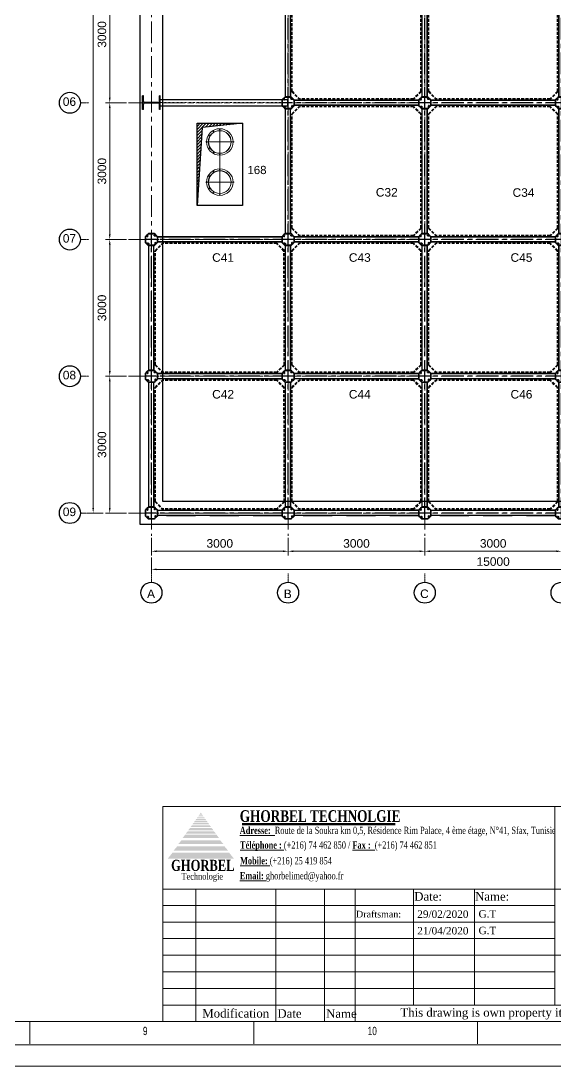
# Model space of a CAD drawing. Header units: millimetres. Extents: x 3220 to 226993, y 817 to 176024.
# Drawn here: x 41935 to 53659, y 94691 to 117622 of the extents above; entities that cross this region are included whole.
import ezdxf

# ---------------------------------------------------------------- set-up
doc = ezdxf.new("R2010")
doc.units = ezdxf.units.MM
for name, pattern in [('ACAD_ISO03W100', [30, 12, -18]), ('AXES', [50.8, 31.75, -6.35, 6.35, -6.35]), ('CENTER', [10.16, 6.35, -1.27, 1.27, -1.27]), ('CENTER2', [28.575, 19.05, -3.175, 3.175, -3.175]), ('CHAIN', [0.3543, 0.2362, -0.0295, 0.0591, -0.0295]), ('GEN3', [6.25, 4.75, -1.5]), ('HIDDEN', [9.525, 6.35, -3.175])]:
    doc.linetypes.add(name, pattern=pattern)
for name, color, linetype in [('3', 6, 'GEN3'), ('cellule', 7, 'Continuous'), ('Repère', 76, 'Continuous')]:
    doc.layers.add(name, color=color, linetype=linetype)
doc.layers.add('Axe', color=1, linetype='AXES', lineweight=9)
doc.layers.add('Cache', color=3, linetype='ACAD_ISO03W100', lineweight=13)
doc.layers.add('Mittelpunktmarkierung(DIN)', color=7, linetype='Continuous', lineweight=25, true_color=0x3f3f3f)
doc.layers.add('Sichtbare Kanten(DIN)', color=7, linetype='Continuous', lineweight=50, true_color=0x3f3f3f)
doc.styles.add('ARIAL_BOLD', font='arial.ttf')
doc.styles.add('SLDTEXTSTYLE0', font='TXT', dxfattribs={"width": 0.75})
doc.styles.get("Standard").update_dxf_attribs({"font": 'arial.ttf'})
doc.dimstyles.new('ECHE 75', dxfattribs={"dimscale": 75, "dimtxt": 2.5, "dimasz": 1.5, "dimexe": 1.25, "dimexo": 0.625, "dimgap": 1, "dimtad": 1, "dimdec": 0, "dimtxsty": 'ARIAL_BOLD', "dimcen": 2.5, "dimclrd": 4, "dimclre": 4, "dimclrt": 6, "dimadec": 0, "dimazin": 0, "dimtfac": 1, "dimtdec": 0, "dimtmove": 0, "dimatfit": 3, "dimfxl": 1, "dimlwd": 13, "dimlwe": 13, "dimarcsym": 0})

# ---------------------------------------------------------------- blocks, each defined once
blk = doc.blocks.new('*D467')
at = {"color": 4, "lineweight": 13, "transparency": 16777216}
for p, q in [((44800, 106279), (44800, 105893)), ((47800, 106279), (47800, 105893)), ((44913, 105987), (47688, 105987))]:
    blk.add_line(p, q, dxfattribs=at)
at = {"color": 4, "transparency": 16777216}
for points in [[(44913, 106005), (44913, 105968), (44800, 105987)], [(47688, 106005), (47688, 105968), (47800, 105987)]]:
    blk.add_solid(points, dxfattribs=at)
at = {"layer": 'Defpoints', "color": 0, "transparency": 16777216}
for p in [(44800, 106325), (47800, 106325), (47800, 105987)]:
    blk.add_point(p, dxfattribs=at)
at = {"color": 6, "transparency": 16777216, "insert": (46300, 106157), "char_height": 187.5, "attachment_point": 5, "style": 'ARIAL_BOLD'}
blk.add_mtext('3000', dxfattribs=at)
blk = doc.blocks.new('*D468')
at = {"color": 4, "lineweight": 13, "transparency": 16777216}
for p, q in [((47800, 106279), (47800, 105893)), ((50800, 106279), (50800, 105893)), ((47913, 105987), (50688, 105987))]:
    blk.add_line(p, q, dxfattribs=at)
at = {"color": 4, "transparency": 16777216}
for points in [[(47913, 106005), (47913, 105968), (47800, 105987)], [(50688, 106005), (50688, 105968), (50800, 105987)]]:
    blk.add_solid(points, dxfattribs=at)
at = {"layer": 'Defpoints', "color": 0, "transparency": 16777216}
for p in [(47800, 106325), (50800, 106325), (50800, 105987)]:
    blk.add_point(p, dxfattribs=at)
at = {"color": 6, "transparency": 16777216, "insert": (49300, 106157), "char_height": 187.5, "attachment_point": 5, "style": 'ARIAL_BOLD'}
blk.add_mtext('3000', dxfattribs=at)
blk = doc.blocks.new('*D469')
at = {"color": 4, "lineweight": 13, "transparency": 16777216}
for p, q in [((50800, 106279), (50800, 105893)), ((53800, 106279), (53800, 105893)), ((50913, 105987), (53688, 105987))]:
    blk.add_line(p, q, dxfattribs=at)
at = {"color": 4, "transparency": 16777216}
for points in [[(50913, 106005), (50913, 105968), (50800, 105987)], [(53688, 106005), (53688, 105968), (53800, 105987)]]:
    blk.add_solid(points, dxfattribs=at)
at = {"layer": 'Defpoints', "color": 0, "transparency": 16777216}
for p in [(50800, 106325), (53800, 106325), (53800, 105987)]:
    blk.add_point(p, dxfattribs=at)
at = {"color": 6, "transparency": 16777216, "insert": (52300, 106157), "char_height": 187.5, "attachment_point": 5, "style": 'ARIAL_BOLD'}
blk.add_mtext('3000', dxfattribs=at)
blk = doc.blocks.new('*D476')
at = {"color": 4, "lineweight": 13, "transparency": 16777216}
for p, q in [((44253, 118825), (43791, 118825)), ((43885, 118713), (43885, 115938)), ((44253, 115825), (43791, 115825))]:
    blk.add_line(p, q, dxfattribs=at)
at = {"color": 4, "transparency": 16777216}
for points in [[(43866, 118713), (43904, 118713), (43885, 118825)], [(43866, 115938), (43904, 115938), (43885, 115825)]]:
    blk.add_solid(points, dxfattribs=at)
at = {"layer": 'Defpoints', "color": 0, "transparency": 16777216}
for p in [(44300, 118825), (43885, 115825), (44300, 115825)]:
    blk.add_point(p, dxfattribs=at)
at = {"color": 6, "transparency": 16777216, "insert": (43714, 117325), "char_height": 187.5, "attachment_point": 5, "rotation": 90, "style": 'ARIAL_BOLD'}
blk.add_mtext('3000', dxfattribs=at)
blk = doc.blocks.new('*D477')
at = {"color": 4, "lineweight": 13, "transparency": 16777216}
for p, q in [((44253, 115825), (43791, 115825)), ((43885, 115713), (43885, 112938)), ((44253, 112825), (43791, 112825))]:
    blk.add_line(p, q, dxfattribs=at)
at = {"color": 4, "transparency": 16777216}
for points in [[(43866, 115713), (43904, 115713), (43885, 115825)], [(43866, 112938), (43904, 112938), (43885, 112825)]]:
    blk.add_solid(points, dxfattribs=at)
at = {"layer": 'Defpoints', "color": 0, "transparency": 16777216}
for p in [(44300, 115825), (43885, 112825), (44300, 112825)]:
    blk.add_point(p, dxfattribs=at)
at = {"color": 6, "transparency": 16777216, "insert": (43714, 114325), "char_height": 187.5, "attachment_point": 5, "rotation": 90, "style": 'ARIAL_BOLD'}
blk.add_mtext('3000', dxfattribs=at)
blk = doc.blocks.new('*D478')
at = {"color": 4, "lineweight": 13, "transparency": 16777216}
for p, q in [((44800, 105846), (44800, 105495)), ((59800, 105846), (59800, 105495)), ((44913, 105589), (59688, 105589))]:
    blk.add_line(p, q, dxfattribs=at)
at = {"color": 4, "transparency": 16777216}
for points in [[(44913, 105608), (44913, 105570), (44800, 105589)], [(59688, 105608), (59688, 105570), (59800, 105589)]]:
    blk.add_solid(points, dxfattribs=at)
at = {"layer": 'Defpoints', "color": 0, "transparency": 16777216}
for p in [(44800, 105893), (59800, 105893), (59800, 105589)]:
    blk.add_point(p, dxfattribs=at)
at = {"color": 6, "transparency": 16777216, "insert": (52300, 105759), "char_height": 187.5, "attachment_point": 5, "style": 'ARIAL_BOLD'}
blk.add_mtext('15000', dxfattribs=at)
blk = doc.blocks.new('*D479')
at = {"color": 4, "lineweight": 13, "transparency": 16777216}
for p, q in [((43557, 130825), (43427, 130825)), ((43521, 130713), (43521, 106938)), ((43744, 106825), (43427, 106825))]:
    blk.add_line(p, q, dxfattribs=at)
at = {"color": 4, "transparency": 16777216}
for points in [[(43502, 130713), (43540, 130713), (43521, 130825)], [(43502, 106938), (43540, 106938), (43521, 106825)]]:
    blk.add_solid(points, dxfattribs=at)
at = {"layer": 'Defpoints', "color": 0, "transparency": 16777216}
for p in [(43604, 130825), (43521, 106825), (43791, 106825)]:
    blk.add_point(p, dxfattribs=at)
at = {"color": 6, "transparency": 16777216, "insert": (43350, 118825), "char_height": 187.5, "attachment_point": 5, "rotation": 90, "style": 'ARIAL_BOLD'}
blk.add_mtext('24000', dxfattribs=at)
blk = doc.blocks.new('*D480')
at = {"color": 4, "lineweight": 13, "transparency": 16777216}
for p, q in [((44253, 112825), (43791, 112825)), ((43885, 112713), (43885, 109938)), ((44253, 109825), (43791, 109825))]:
    blk.add_line(p, q, dxfattribs=at)
at = {"color": 4, "transparency": 16777216}
for points in [[(43866, 112713), (43904, 112713), (43885, 112825)], [(43866, 109938), (43904, 109938), (43885, 109825)]]:
    blk.add_solid(points, dxfattribs=at)
at = {"layer": 'Defpoints', "color": 0, "transparency": 16777216}
for p in [(44300, 112825), (43885, 109825), (44300, 109825)]:
    blk.add_point(p, dxfattribs=at)
at = {"color": 6, "transparency": 16777216, "insert": (43714, 111325), "char_height": 187.5, "attachment_point": 5, "rotation": 90, "style": 'ARIAL_BOLD'}
blk.add_mtext('3000', dxfattribs=at)
blk = doc.blocks.new('*D481')
at = {"color": 4, "lineweight": 13, "transparency": 16777216}
for p, q in [((44253, 109825), (43791, 109825)), ((43885, 109713), (43885, 106938)), ((44253, 106825), (43791, 106825))]:
    blk.add_line(p, q, dxfattribs=at)
at = {"color": 4, "transparency": 16777216}
for points in [[(43866, 109713), (43904, 109713), (43885, 109825)], [(43866, 106938), (43904, 106938), (43885, 106825)]]:
    blk.add_solid(points, dxfattribs=at)
at = {"layer": 'Defpoints', "color": 0, "transparency": 16777216}
for p in [(44300, 109825), (43885, 106825), (44300, 106825)]:
    blk.add_point(p, dxfattribs=at)
at = {"color": 6, "transparency": 16777216, "insert": (43714, 108325), "char_height": 187.5, "attachment_point": 5, "rotation": 90, "style": 'ARIAL_BOLD'}
blk.add_mtext('3000', dxfattribs=at)
blk = doc.blocks.new("SYST7ME D'AXE")
at = {"layer": 'Axe', "ltscale": 15}
for p, q in [((0, 18500), (0, -6500)), ((3000, 18500), (3000, -6500)), ((6000, 18500), (6000, -6500)), ((-500, 3000), (15500, 3000)), ((-500, 0), (15500, 0)), ((-500, -3000), (15500, -3000)), ((-500, -6000), (15500, -6000))]:
    blk.add_line(p, q, dxfattribs=at)
blk = doc.blocks.new('palplanche')
at = {"color": 0, "linetype": 'HIDDEN', "ltscale": 100}
for p, q in [((-2581, 2594), (-2581, 2599)), ((-2568, 2588), (-2568, 2593)), ((-2412, 2569), (-2407, 2569)), ((-2406, 2582), (-2401, 2582)), ((369, 2560), (-2367, 2560)), ((419, 2594), (419, 2599)), ((432, 2588), (432, 2593)), ((588, 2569), (593, 2569)), ((594, 2582), (599, 2582)), ((-2593, 2419), (-2598, 2419)), ((-2587, 2432), (-2592, 2432)), ((-2559, 2369), (-2559, -367)), ((-2439, 2369), (-2439, -367)), ((-2431, 2413), (-2431, 2408)), ((-2418, 2407), (-2418, 2402)), ((369, 2440), (-2367, 2440)), ((407, 2419), (402, 2419)), ((413, 2432), (408, 2432)), ((441, 2369), (439, -367)), ((561, 2369), (559, -367)), ((569, 2413), (569, 2408)), ((582, 2407), (582, 2402)), ((-2581, -406), (-2581, -401)), ((-2568, -412), (-2568, -407)), ((-2412, -431), (-2407, -431)), ((-2406, -418), (-2401, -418)), ((367, -440), (-2367, -440)), ((418, -406), (418, -401)), ((431, -412), (431, -407)), ((587, -431), (592, -431)), ((593, -418), (598, -418)), ((-2593, -581), (-2598, -581)), ((-2587, -568), (-2592, -568)), ((-2431, -587), (-2431, -592)), ((-2418, -593), (-2418, -598)), ((367, -560), (-2367, -560)), ((405, -581), (401, -581)), ((411, -568), (407, -568)), ((567, -587), (567, -592)), ((581, -593), (581, -598))]:
    blk.add_line(p, q, dxfattribs=at)
at = {"color": 1, "linetype": 'CENTER', "ltscale": 75}
for p, q in [((-2500, 2633), (-2500, -632)), ((500, 2633), (500, -632)), ((642, 2500), (-2632, 2500)), ((641, -500), (-2632, -500))]:
    blk.add_line(p, q, dxfattribs=at)
at = {"color": 4, "linetype": 'ByBlock'}
for p, q in [((-2565, 2367), (-2502, 2367)), ((362, 2439), (435, 2367)), ((435, 2367), (498, 2367))]:
    blk.add_line(p, q, dxfattribs=at)
at = {"color": 0, "linetype": 'HIDDEN', "ltscale": 100}
for points in [[(-2581, 2594), (-2569, 2594, -1), (-2569, 2587), (-2584, 2587, -0.198912), (-2587, 2589), (-2591, 2592, 0.414214), (-2605, 2592), (-2629, 2569, 0.198912), (-2631, 2562), (-2631, 2441, 0.198912), (-2629, 2434), (-2606, 2411, 0.414214), (-2592, 2411), (-2590, 2413, 0.198912), (-2587, 2420), (-2587, 2432)], [(-2581, 2599), (-2569, 2599, -1), (-2569, 2582), (-2584, 2582, -0.198912), (-2591, 2585), (-2595, 2589, 0.414214), (-2601, 2589), (-2625, 2565, 0.198912), (-2627, 2562), (-2627, 2441, 0.198912), (-2625, 2437), (-2602, 2414, 0.414214), (-2595, 2414), (-2593, 2416, 0.198912), (-2592, 2420), (-2592, 2432)], [(-2406, 2582), (-2406, 2570, -1), (-2413, 2570), (-2413, 2585, -0.198912), (-2411, 2589), (-2408, 2592, 0.414214), (-2408, 2606), (-2431, 2630, 0.198912), (-2438, 2633), (-2559, 2633, 0.198912), (-2566, 2630), (-2589, 2607, 0.414214), (-2589, 2593), (-2587, 2591, 0.198912), (-2580, 2588), (-2568, 2588)], [(-2401, 2582), (-2401, 2570, -1), (-2418, 2570), (-2418, 2585, -0.198912), (-2415, 2592), (-2411, 2596, 0.414214), (-2411, 2603), (-2435, 2626, 0.198912), (-2438, 2628), (-2559, 2628, 0.198912), (-2563, 2626), (-2586, 2603, 0.414214), (-2586, 2597), (-2584, 2595, 0.198912), (-2580, 2593), (-2568, 2593)], [(-2418, 2402), (-2430, 2402, -1), (-2430, 2419), (-2415, 2419, -0.198912), (-2408, 2416), (-2404, 2412, 0.414214), (-2397, 2412), (-2374, 2436, 0.198912), (-2372, 2439), (-2372, 2561, 0.198912), (-2374, 2564), (-2397, 2587, 0.414214), (-2403, 2587), (-2405, 2585, 0.198912), (-2407, 2581), (-2407, 2569)], [(-2418, 2407), (-2430, 2407, -1), (-2430, 2414), (-2415, 2414, -0.198912), (-2411, 2413), (-2408, 2409, 0.414214), (-2394, 2409), (-2370, 2433, 0.198912), (-2367, 2439), (-2367, 2561, 0.198912), (-2370, 2567), (-2393, 2590, 0.414214), (-2407, 2590), (-2409, 2588, 0.198912), (-2412, 2581), (-2412, 2569)], [(419, 2594), (431, 2594, -1), (431, 2587), (416, 2587, -0.198912), (413, 2589), (409, 2592, 0.414214), (395, 2592), (371, 2569, 0.198912), (369, 2562), (369, 2441, 0.198912), (371, 2434), (394, 2411, 0.414214), (408, 2411), (410, 2413, 0.198912), (413, 2420), (413, 2432)], [(419, 2599), (431, 2599, -1), (431, 2582), (416, 2582, -0.198912), (409, 2585), (405, 2589, 0.414214), (399, 2589), (375, 2565, 0.198912), (373, 2562), (373, 2441, 0.198912), (375, 2437), (398, 2414, 0.414214), (404, 2414), (407, 2416, 0.198912), (408, 2420), (408, 2432)], [(594, 2582), (594, 2570, -1), (587, 2570), (587, 2585, -0.198912), (588, 2589), (592, 2592, 0.414214), (592, 2606), (569, 2630, 0.198912), (562, 2633), (441, 2633, 0.198912), (434, 2630), (411, 2607, 0.414214), (411, 2593), (413, 2591, 0.198912), (420, 2588), (432, 2588)], [(599, 2582), (599, 2570, -1), (582, 2570), (582, 2585, -0.198912), (585, 2592), (589, 2596, 0.414214), (589, 2603), (565, 2626, 0.198912), (562, 2628), (441, 2628, 0.198912), (437, 2626), (414, 2603, 0.414214), (414, 2597), (416, 2595, 0.198912), (420, 2593), (432, 2593)], [(582, 2402), (570, 2402, -1), (570, 2419), (585, 2419, -0.198912), (592, 2416), (596, 2412, 0.414214), (603, 2412), (626, 2436, 0.198912), (628, 2439), (628, 2561, 0.198912), (626, 2564), (603, 2587, 0.414214), (597, 2587), (594, 2585, 0.198912), (593, 2581), (593, 2569)], [(582, 2407), (570, 2407, -1), (570, 2414), (585, 2414, -0.198912), (589, 2413), (592, 2409, 0.414214), (606, 2409), (630, 2433, 0.198912), (633, 2439), (633, 2561, 0.198912), (630, 2567), (607, 2590, 0.414214), (593, 2590), (591, 2588, 0.198912), (588, 2581), (588, 2569)], [(-2598, 2419), (-2598, 2431, -1), (-2581, 2431), (-2581, 2416, -0.198912), (-2584, 2409), (-2588, 2405, 0.414214), (-2588, 2399), (-2564, 2375, 0.198912), (-2561, 2373), (-2439, 2373, 0.198912), (-2436, 2375), (-2413, 2398, 0.414214), (-2413, 2405), (-2415, 2407, 0.198912), (-2419, 2408), (-2431, 2408)], [(-2593, 2419), (-2593, 2431, -1), (-2586, 2431), (-2586, 2416, -0.198912), (-2587, 2413), (-2591, 2409, 0.414214), (-2591, 2395), (-2567, 2371, 0.198912), (-2561, 2369), (-2439, 2369, 0.198912), (-2433, 2371), (-2410, 2394, 0.414214), (-2410, 2408), (-2412, 2410, 0.198912), (-2419, 2413), (-2431, 2413)], [(402, 2419), (402, 2431, -1), (419, 2431), (419, 2416, -0.198912), (416, 2409), (412, 2405, 0.414214), (412, 2399), (436, 2375, 0.198912), (439, 2373), (561, 2373, 0.198912), (564, 2375), (587, 2398, 0.414214), (587, 2405), (585, 2407, 0.198912), (581, 2408), (569, 2408)], [(407, 2419), (407, 2431, -1), (414, 2431), (414, 2416, -0.198912), (413, 2413), (409, 2409, 0.414214), (409, 2395), (433, 2371, 0.198912), (439, 2369), (561, 2369, 0.198912), (567, 2371), (590, 2394, 0.414214), (590, 2408), (588, 2410, 0.198912), (581, 2413), (569, 2413)], [(-2581, -406), (-2569, -406, -1), (-2569, -413), (-2584, -413, -0.198912), (-2587, -411), (-2591, -408, 0.414214), (-2605, -408), (-2629, -431, 0.198912), (-2631, -438), (-2631, -559, 0.198912), (-2629, -566), (-2606, -589, 0.414214), (-2592, -589), (-2590, -587, 0.198912), (-2587, -580), (-2587, -568)], [(-2581, -401), (-2569, -401, -1), (-2569, -418), (-2584, -418, -0.198912), (-2591, -415), (-2595, -411, 0.414214), (-2601, -411), (-2625, -435, 0.198912), (-2627, -438), (-2627, -559, 0.198912), (-2625, -563), (-2602, -586, 0.414214), (-2595, -586), (-2593, -584, 0.198912), (-2592, -580), (-2592, -568)], [(-2406, -418), (-2406, -430, -1), (-2413, -430), (-2413, -415, -0.198912), (-2411, -411), (-2408, -408, 0.414214), (-2408, -394), (-2431, -370, 0.198912), (-2438, -367), (-2559, -367, 0.198912), (-2566, -370), (-2589, -393, 0.414214), (-2589, -407), (-2587, -409, 0.198912), (-2580, -412), (-2568, -412)], [(-2401, -418), (-2401, -430, -1), (-2418, -430), (-2418, -415, -0.198912), (-2415, -408), (-2411, -404, 0.414214), (-2411, -397), (-2435, -374, 0.198912), (-2438, -372), (-2559, -372, 0.198912), (-2563, -374), (-2586, -397, 0.414214), (-2586, -403), (-2584, -405, 0.198912), (-2580, -407), (-2568, -407)], [(-2418, -598), (-2430, -598, -1), (-2430, -581), (-2415, -581, -0.198912), (-2408, -584), (-2404, -588, 0.414214), (-2397, -588), (-2374, -564, 0.198912), (-2372, -561), (-2372, -439, 0.198912), (-2374, -436), (-2397, -413, 0.414214), (-2403, -413), (-2405, -415, 0.198912), (-2407, -419), (-2407, -431)], [(-2418, -593), (-2430, -593, -1), (-2430, -586), (-2415, -586, -0.198912), (-2411, -587), (-2408, -591, 0.414214), (-2394, -591), (-2370, -567, 0.198912), (-2367, -561), (-2367, -439, 0.198912), (-2370, -433), (-2393, -410, 0.414214), (-2407, -410), (-2409, -412, 0.198912), (-2412, -419), (-2412, -431)], [(418, -406), (430, -406, -1), (430, -413), (414, -413, -0.198912), (411, -411), (407, -408, 0.414214), (394, -408), (370, -431, 0.198912), (367, -438), (367, -559, 0.198912), (370, -566), (393, -589, 0.414214), (406, -589), (409, -587, 0.198912), (411, -580), (411, -568)], [(418, -401), (430, -401, -1), (430, -418), (414, -418, -0.198912), (408, -415), (404, -411, 0.414214), (397, -411), (373, -435, 0.198912), (372, -438), (372, -559, 0.198912), (373, -563), (396, -586, 0.414214), (403, -586), (405, -584, 0.198912), (407, -580), (407, -568)], [(593, -418), (593, -430, -1), (586, -430), (586, -415, -0.198912), (587, -411), (591, -408, 0.414214), (591, -394), (567, -370, 0.198912), (560, -367), (439, -367, 0.198912), (432, -370), (409, -393, 0.414214), (409, -407), (412, -409, 0.198912), (418, -412), (431, -412)], [(598, -418), (598, -430, -1), (581, -430), (581, -415, -0.198912), (584, -408), (588, -404, 0.414214), (588, -397), (564, -374, 0.198912), (560, -372), (439, -372, 0.198912), (436, -374), (413, -397, 0.414214), (413, -403), (415, -405, 0.198912), (418, -407), (431, -407)], [(581, -598), (569, -598, -1), (569, -581), (584, -581, -0.198912), (591, -584), (594, -588, 0.414214), (601, -588), (625, -564, 0.198912), (626, -561), (626, -439, 0.198912), (625, -436), (602, -413, 0.414214), (595, -413), (593, -415, 0.198912), (592, -419), (592, -431)], [(581, -593), (569, -593, -1), (569, -586), (584, -586, -0.198912), (587, -587), (591, -591, 0.414214), (605, -591), (628, -567, 0.198912), (631, -561), (631, -439, 0.198912), (628, -433), (605, -410, 0.414214), (592, -410), (590, -412, 0.198912), (587, -419), (587, -431)], [(-2598, -581), (-2598, -569, -1), (-2581, -569), (-2581, -584, -0.198912), (-2584, -591), (-2588, -595, 0.414214), (-2588, -601), (-2564, -625, 0.198912), (-2561, -627), (-2439, -627, 0.198912), (-2436, -625), (-2413, -602, 0.414214), (-2413, -595), (-2415, -593, 0.198912), (-2419, -592), (-2431, -592)], [(-2593, -581), (-2593, -569, -1), (-2586, -569), (-2586, -584, -0.198912), (-2587, -587), (-2591, -591, 0.414214), (-2591, -605), (-2567, -629, 0.198912), (-2561, -631), (-2439, -631, 0.198912), (-2433, -629), (-2410, -606, 0.414214), (-2410, -592), (-2412, -590, 0.198912), (-2419, -587), (-2431, -587)], [(401, -581), (401, -569, -1), (417, -569), (417, -584, -0.198912), (415, -591), (411, -595, 0.414214), (411, -601), (434, -625, 0.198912), (438, -627), (559, -627, 0.198912), (563, -625), (585, -602, 0.414214), (585, -595), (583, -593, 0.198912), (580, -592), (567, -592)], [(405, -581), (405, -569, -1), (413, -569), (413, -584, -0.198912), (411, -587), (407, -591, 0.414214), (407, -605), (431, -629, 0.198912), (438, -631), (559, -631, 0.198912), (566, -629), (589, -606, 0.414214), (589, -592), (587, -590, 0.198912), (580, -587), (567, -587)]]:
    blk.add_lwpolyline(points, format="xyb", dxfattribs=at)
at = {"layer": '3', "linetype": 'HIDDEN', "ltscale": 10}
for p, q in [((-2418, 2256), (-2259, 2418)), ((-2410, 2247), (-2251, 2410)), ((-2259, 2418), (-2251, 2410)), ((249, 2422), (-2251, 2422)), ((-2251, 2410), (-2251, 2422)), ((249, 2410), (-2251, 2410)), ((249, 2410), (249, 2422)), ((259, 2418), (249, 2410)), ((410, 2247), (249, 2410)), ((418, 2256), (259, 2418)), ((-2422, 2247), (-2422, -247)), ((-2410, 2247), (-2422, 2247)), ((-2418, 2256), (-2410, 2247)), ((-2410, 2247), (-2410, -247)), ((410, 2247), (409, -247)), ((418, 2256), (410, 2247)), ((410, 2247), (422, 2247)), ((422, 2247), (421, -247)), ((-2410, -247), (-2422, -247)), ((-2418, -256), (-2410, -247)), ((-2418, -256), (-2259, -418)), ((-2410, -247), (-2251, -410)), ((-2259, -418), (-2251, -410)), ((249, -410), (-2251, -410)), ((-2251, -410), (-2251, -422)), ((249, -422), (-2251, -422)), ((409, -247), (249, -410)), ((258, -418), (249, -410)), ((249, -410), (249, -422)), ((417, -256), (258, -418)), ((417, -256), (409, -247)), ((409, -247), (421, -247))]:
    blk.add_line(p, q, dxfattribs=at)
at = {"layer": 'cellule', "color": 3}
for p, q in [((367, 2556), (-2370, 2556)), ((367, 2553), (-2370, 2553)), ((-2559, 2367), (-2559, -368)), ((-2556, 2367), (-2556, -368)), ((-2448, 2367), (-2448, -368)), ((-2445, 2367), (-2445, -368)), ((367, 2445), (-2370, 2445)), ((367, 2442), (-2370, 2442)), ((442, 2367), (442, -368)), ((445, 2367), (445, -368)), ((553, 2367), (553, -368)), ((556, 2367), (556, -368)), ((367, -443), (-2370, -443)), ((367, -446), (-2370, -446)), ((367, -554), (-2370, -554)), ((367, -557), (-2370, -557))]:
    blk.add_line(p, q, dxfattribs=at)
for points in [[(-2605, 2592, -0.414214), (-2593, 2592), (-2587, 2585, 0.198912), (-2584, 2584), (-2570, 2584, 1), (-2570, 2590), (-2580, 2590), (-2580, 2595), (-2570, 2595, -1), (-2570, 2579), (-2584, 2579, -0.198912), (-2590, 2582), (-2597, 2588, 0.414214), (-2602, 2588), (-2628, 2563, 0.198912), (-2629, 2560), (-2629, 2498), (-2629, 2436, 0.198912), (-2628, 2433), (-2604, 2410, 0.414214), (-2599, 2410), (-2593, 2416, 0.198912), (-2592, 2419), (-2592, 2430), (-2587, 2430), (-2587, 2419, -0.198912), (-2589, 2413), (-2596, 2406, -0.414214), (-2608, 2406), (-2631, 2430, -0.198912), (-2634, 2436), (-2634, 2498), (-2634, 2560, -0.198912), (-2631, 2566)], [(-2409, 2603, -0.414214), (-2409, 2591), (-2416, 2585, 0.198912), (-2417, 2582), (-2417, 2568, 1), (-2411, 2568), (-2411, 2578), (-2406, 2578), (-2406, 2568, -1), (-2422, 2568), (-2422, 2582, -0.198912), (-2419, 2588), (-2413, 2595, 0.414214), (-2413, 2600), (-2438, 2626, 0.198912), (-2441, 2627), (-2503, 2627), (-2565, 2627, 0.198912), (-2568, 2626), (-2591, 2602, 0.414214), (-2591, 2597), (-2584, 2591, 0.198912), (-2582, 2589), (-2571, 2589), (-2571, 2585), (-2582, 2585, -0.198912), (-2588, 2587), (-2594, 2594, -0.414214), (-2594, 2606), (-2571, 2629, -0.198912), (-2565, 2631), (-2503, 2631), (-2441, 2631, -0.198912), (-2435, 2629)], [(-2398, 2407, -0.414214), (-2410, 2407), (-2416, 2414, 0.198912), (-2419, 2415), (-2433, 2415, 1), (-2433, 2409), (-2423, 2409), (-2423, 2404), (-2433, 2404, -1), (-2433, 2420), (-2419, 2420, -0.198912), (-2413, 2417), (-2406, 2411, 0.414214), (-2401, 2411), (-2375, 2436, 0.198912), (-2374, 2439), (-2374, 2501), (-2374, 2563, 0.198912), (-2375, 2566), (-2399, 2589, 0.414214), (-2404, 2589), (-2410, 2582, 0.198912), (-2411, 2580), (-2411, 2569), (-2416, 2569), (-2416, 2580, -0.198912), (-2414, 2586), (-2407, 2592, -0.414214), (-2395, 2592), (-2372, 2569, -0.198912), (-2370, 2563), (-2370, 2501), (-2370, 2439, -0.198912), (-2372, 2433)], [(395, 2592, -0.414214), (407, 2592), (413, 2585, 0.198912), (416, 2584), (430, 2584, 1), (430, 2590), (420, 2590), (420, 2595), (430, 2595, -1), (430, 2579), (416, 2579, -0.198912), (410, 2582), (403, 2588, 0.414214), (398, 2588), (372, 2563, 0.198912), (371, 2560), (371, 2498), (371, 2436, 0.198912), (372, 2433), (396, 2410, 0.414214), (401, 2410), (407, 2416, 0.198912), (408, 2419), (408, 2430), (413, 2430), (413, 2419, -0.198912), (411, 2413), (404, 2406, -0.414214), (392, 2406), (369, 2430, -0.198912), (367, 2436), (367, 2498), (367, 2560, -0.198912), (369, 2566)], [(591, 2603, -0.414214), (591, 2591), (584, 2585, 0.198912), (583, 2582), (583, 2568, 1), (589, 2568), (589, 2578), (594, 2578), (594, 2568, -1), (578, 2568), (578, 2582, -0.198912), (581, 2588), (587, 2595, 0.414214), (587, 2600), (562, 2626, 0.198912), (559, 2627), (497, 2627), (435, 2627, 0.198912), (432, 2626), (409, 2602, 0.414214), (409, 2597), (416, 2591, 0.198912), (418, 2589), (429, 2589), (429, 2585), (418, 2585, -0.198912), (412, 2587), (406, 2594, -0.414214), (406, 2606), (429, 2629, -0.198912), (435, 2631), (497, 2631), (559, 2631, -0.198912), (565, 2629)], [(602, 2407, -0.414214), (590, 2407), (584, 2414, 0.198912), (581, 2415), (567, 2415, 1), (567, 2409), (577, 2409), (577, 2404), (567, 2404, -1), (567, 2420), (581, 2420, -0.198912), (587, 2417), (594, 2411, 0.414214), (599, 2411), (625, 2436, 0.198912), (626, 2439), (626, 2501), (626, 2563, 0.198912), (625, 2566), (601, 2589, 0.414214), (596, 2589), (590, 2582, 0.198912), (589, 2580), (589, 2569), (584, 2569), (584, 2580, -0.198912), (586, 2586), (593, 2592, -0.414214), (605, 2592), (628, 2569, -0.198912), (631, 2563), (631, 2501), (631, 2439, -0.198912), (628, 2433)], [(-2594, 2396, -0.414214), (-2594, 2407), (-2587, 2414, 0.198912), (-2586, 2417), (-2586, 2431, 1), (-2592, 2431), (-2592, 2421), (-2597, 2421), (-2597, 2431, -1), (-2581, 2431), (-2581, 2417, -0.198912), (-2584, 2411), (-2590, 2404, 0.414214), (-2590, 2399), (-2565, 2373, 0.198912), (-2562, 2372), (-2500, 2372), (-2438, 2372, 0.198912), (-2435, 2373), (-2412, 2397, 0.414214), (-2412, 2402), (-2419, 2408, 0.198912), (-2421, 2409), (-2432, 2409), (-2432, 2414), (-2421, 2414, -0.198912), (-2415, 2412), (-2409, 2405, -0.414214), (-2409, 2393), (-2432, 2370, -0.198912), (-2438, 2367), (-2500, 2367), (-2562, 2367, -0.198912), (-2568, 2370)], [(406, 2396, -0.414214), (406, 2407), (413, 2414, 0.198912), (414, 2417), (414, 2431, 1), (408, 2431), (408, 2421), (403, 2421), (403, 2431, -1), (419, 2431), (419, 2417, -0.198912), (416, 2411), (410, 2404, 0.414214), (410, 2399), (435, 2373, 0.198912), (438, 2372), (500, 2372), (562, 2372, 0.198912), (565, 2373), (588, 2397, 0.414214), (588, 2402), (581, 2408, 0.198912), (579, 2409), (568, 2409), (568, 2414), (579, 2414, -0.198912), (585, 2412), (591, 2405, -0.414214), (591, 2393), (568, 2370, -0.198912), (562, 2367), (500, 2367), (438, 2367, -0.198912), (432, 2370)], [(-2605, -408, -0.414214), (-2593, -408), (-2587, -414, 0.198912), (-2584, -415), (-2570, -415, 1), (-2570, -409), (-2580, -409), (-2580, -404), (-2570, -404, -1), (-2570, -420), (-2584, -420, -0.198912), (-2590, -418), (-2597, -411, 0.414214), (-2602, -411), (-2628, -437, 0.198912), (-2629, -439), (-2629, -501), (-2629, -564, 0.198912), (-2628, -566), (-2604, -590, 0.414214), (-2599, -590), (-2593, -583, 0.198912), (-2592, -580), (-2592, -570), (-2587, -570), (-2587, -580, -0.198912), (-2589, -586), (-2596, -593, -0.414214), (-2608, -593), (-2631, -570, -0.198912), (-2634, -564), (-2634, -501), (-2634, -439, -0.198912), (-2631, -433)], [(-2409, -396, -0.414214), (-2409, -408), (-2416, -415, 0.198912), (-2417, -417), (-2417, -431, 1), (-2411, -431), (-2411, -422), (-2406, -422), (-2406, -431, -1), (-2422, -431), (-2422, -417, -0.198912), (-2419, -411), (-2413, -405, 0.414214), (-2413, -400), (-2438, -374, 0.198912), (-2441, -373), (-2503, -373), (-2565, -373, 0.198912), (-2568, -374), (-2591, -397, 0.414214), (-2591, -402), (-2584, -409, 0.198912), (-2582, -410), (-2571, -410), (-2571, -415), (-2582, -415, -0.198912), (-2588, -412), (-2594, -406, -0.414214), (-2594, -394), (-2571, -370, -0.198912), (-2565, -368), (-2503, -368), (-2441, -368, -0.198912), (-2435, -370)], [(-2398, -592, -0.414214), (-2410, -592), (-2416, -586, 0.198912), (-2419, -585), (-2433, -585, 1), (-2433, -591), (-2423, -591), (-2423, -596), (-2433, -596, -1), (-2433, -580), (-2419, -580, -0.198912), (-2413, -582), (-2406, -589, 0.414214), (-2401, -589), (-2375, -563, 0.198912), (-2374, -561), (-2374, -499), (-2374, -436, 0.198912), (-2375, -434), (-2399, -410, 0.414214), (-2404, -410), (-2410, -417, 0.198912), (-2411, -420), (-2411, -430), (-2416, -430), (-2416, -420, -0.198912), (-2414, -414), (-2407, -407, -0.414214), (-2395, -407), (-2372, -430, -0.198912), (-2370, -436), (-2370, -499), (-2370, -561, -0.198912), (-2372, -567)], [(395, -408, -0.414214), (407, -408), (413, -414, 0.198912), (416, -415), (430, -415, 1), (430, -409), (420, -409), (420, -404), (430, -404, -1), (430, -420), (416, -420, -0.198912), (410, -418), (403, -411, 0.414214), (398, -411), (372, -437, 0.198912), (371, -439), (371, -501), (371, -564, 0.198912), (372, -566), (396, -590, 0.414214), (401, -590), (407, -583, 0.198912), (408, -580), (408, -570), (413, -570), (413, -580, -0.198912), (411, -586), (404, -593, -0.414214), (392, -593), (369, -570, -0.198912), (367, -564), (367, -501), (367, -439, -0.198912), (369, -433)], [(591, -396, -0.414214), (591, -408), (584, -415, 0.198912), (583, -417), (583, -431, 1), (589, -431), (589, -422), (594, -422), (594, -431, -1), (578, -431), (578, -417, -0.198912), (581, -411), (587, -405, 0.414214), (587, -400), (562, -374, 0.198912), (559, -373), (497, -373), (435, -373, 0.198912), (432, -374), (409, -397, 0.414214), (409, -402), (416, -409, 0.198912), (418, -410), (429, -410), (429, -415), (418, -415, -0.198912), (412, -412), (406, -406, -0.414214), (406, -394), (429, -370, -0.198912), (435, -368), (497, -368), (559, -368, -0.198912), (565, -370)], [(602, -592, -0.414214), (590, -592), (584, -586, 0.198912), (581, -585), (567, -585, 1), (567, -591), (577, -591), (577, -596), (567, -596, -1), (567, -580), (581, -580, -0.198912), (587, -582), (594, -589, 0.414214), (599, -589), (625, -563, 0.198912), (626, -561), (626, -499), (626, -436, 0.198912), (625, -434), (601, -410, 0.414214), (596, -410), (590, -417, 0.198912), (589, -420), (589, -430), (584, -430), (584, -420, -0.198912), (586, -414), (593, -407, -0.414214), (605, -407), (628, -430, -0.198912), (631, -436), (631, -499), (631, -561, -0.198912), (628, -567)], [(-2594, -604, -0.414214), (-2594, -592), (-2587, -585, 0.198912), (-2586, -583), (-2586, -569, 1), (-2592, -569), (-2592, -578), (-2597, -578), (-2597, -569, -1), (-2581, -569), (-2581, -583, -0.198912), (-2584, -589), (-2590, -595, 0.414214), (-2590, -600), (-2565, -626, 0.198912), (-2562, -627), (-2500, -627), (-2438, -627, 0.198912), (-2435, -626), (-2412, -603, 0.414214), (-2412, -598), (-2419, -591, 0.198912), (-2421, -590), (-2432, -590), (-2432, -585), (-2421, -585, -0.198912), (-2415, -588), (-2409, -594, -0.414214), (-2409, -606), (-2432, -630, -0.198912), (-2438, -632), (-2500, -632), (-2562, -632, -0.198912), (-2568, -630)], [(406, -604, -0.414214), (406, -592), (413, -585, 0.198912), (414, -583), (414, -569, 1), (408, -569), (408, -578), (403, -578), (403, -569, -1), (419, -569), (419, -583, -0.198912), (416, -589), (410, -595, 0.414214), (410, -600), (435, -626, 0.198912), (438, -627), (500, -627), (562, -627, 0.198912), (565, -626), (588, -603, 0.414214), (588, -598), (581, -591, 0.198912), (579, -590), (568, -590), (568, -585), (579, -585, -0.198912), (585, -588), (591, -594, -0.414214), (591, -606), (568, -630, -0.198912), (562, -632), (500, -632), (438, -632, -0.198912), (432, -630)]]:
    blk.add_lwpolyline(points, format="xyb", close=True, dxfattribs=at)
for p in [(-2374, 2563), (-2374, -436), (626, -436)]:
    blk.add_point(p, dxfattribs=at)
at = {"layer": 'cellule'}
blk.add_point((626, 2563), dxfattribs=at)
blk = doc.blocks.new('Level +12 m')
h = blk.add_hatch()
h.set_pattern_fill('ANSI31', color=256, scale=15)
h.paths.add_polyline_path([(2000, -15450), (1000, -15450), (1000, -17250), (1113, -15545)])
at = {"linetype": 'Continuous'}
for p, q in [((-195, -15150), (-195, -14850)), ((-176, -14850), (-195, -14850)), ((-176, -14968), (-176, -14850)), ((176, -14968), (176, -14850)), ((195, -14850), (176, -14850)), ((195, -15150), (195, -14850)), ((-176, -15150), (-176, -15032)), ((149, -14994), (-151, -14994)), ((149, -15006), (-149, -15006)), ((176, -15150), (176, -15032)), ((-176, -15150), (-195, -15150)), ((195, -15150), (176, -15150))]:
    blk.add_line(p, q, dxfattribs=at)
for points in [[(15250, -24250), (-250, -24250), (-250, 250), (15250, 250)], [(250, -250), (14750, -250), (14750, -23750), (250, -23750)], [(2989, -14925), (2989, -15075), (195, -15075), (195, -14925)], [(1000, -17250), (1000, -15450), (2000, -15450), (2000, -17250)]]:
    blk.add_lwpolyline(points, close=True)
blk.add_lwpolyline([(2000, -15450), (1113, -15545), (1000, -17250)])
for centre, start, end in [((-149, -14968), 180, 270), ((-149, -15032), 90, 180), ((149, -14968), 270, 0), ((149, -15032), 0, 90)]:
    blk.add_arc(centre, 27, start, end, dxfattribs=at)
at = {"layer": 'Axe', "color": 1, "linetype": 'CENTER2'}
blk.add_line((195, -15000), (-195, -15000), dxfattribs=at)
at = {"layer": 'Cache', "ltscale": 3}
blk.add_lwpolyline([(195, -15004), (195, -14996), (2989, -14996), (2989, -15004)], close=True, dxfattribs=at)
blk.add_blockref("SYST7ME D'AXE", (0, -18000))
at = {"xscale": -1, "rotation": 180}
for p in [(5500, -12500), (8500, -12500), (5500, -15500), (8500, -15500), (2500, -18500), (5500, -18500), (8500, -18500), (2500, -21500), (5500, -21500), (8500, -21500)]:
    blk.add_blockref('palplanche', p, dxfattribs=at)
blk = doc.blocks.new('116 gaine')
at = {"layer": 'Mittelpunktmarkierung(DIN)', "color": 1, "linetype": 'CHAIN', "lineweight": 0, "ltscale": 23.990969}
for p, q in [((-440, -316), (-440, 316)), ((440, -316), (440, 316)), ((731, 0), (-731, 0))]:
    blk.add_line(p, q, dxfattribs=at)
at = {"layer": 'Sichtbare Kanten(DIN)', "color": 5, "lineweight": 0}
for p, q in [((-441, -250), (-441, -248)), ((-440, -248), (-440, -250)), ((440, -250), (440, -248)), ((441, -248), (441, -250))]:
    blk.add_line(p, q, dxfattribs=at)
for centre, radius in [((-440, 0), 291), ((-440, 0), 251), ((440, 0), 291), ((440, 0), 251), ((-715, 0), 6.5), ((-165, 0), 6.5), ((165, 0), 6.5), ((715, 0), 6.5), ((-678, -138), 6.5), ((-202, -138), 6.5), ((202, -138), 6.5), ((678, -138), 6.5), ((-578, -238), 6.5), ((-440, -275), 6.5), ((-302, -238), 6.5), ((302, -238), 6.5), ((440, -275), 6.5), ((578, -238), 6.5)]:
    blk.add_circle(centre, radius, dxfattribs=at)
for centre, radius, start, end in [((-440, 0), 251, 270, 269.7713), ((-440, 0), 248, 270, 269.7685), ((440, 0), 250, 270.2287, 270), ((440, 0), 248, 270.2315, 270)]:
    blk.add_arc(centre, radius, start, end, dxfattribs=at)
blk = doc.blocks.new('168 gaine')
blk.add_blockref('116 gaine', (0, 0))
blk = doc.blocks.new('logo gt')
h = blk.add_hatch(color=252)
h.dxf.hatch_style = 1
h.paths.add_polyline_path([(428, -605), (-428, -605), (-500, -696), (500, -696)])
h.paths.add_polyline_path([(356, -509), (-356, -509), (-414, -576), (414, -576)])
h.paths.add_polyline_path([(292, -418), (-292, -418), (-342, -476), (342, -476)])
h.paths.add_polyline_path([(238, -335), (-238, -335), (-277, -386), (277, -386)])
h.paths.add_polyline_path([(198, -284), (-198, -284), (-227, -316), (227, -316)])
h.paths.add_polyline_path([(162, -232), (-162, -232), (-191, -266), (191, -266)])
h.paths.add_polyline_path([(134, -192), (-134, -192), (-155, -216), (155, -216)])
h.paths.add_polyline_path([(112, -156), (-112, -156), (-126, -176), (126, -176)])
h.paths.add_polyline_path([(91, -126), (-90, -126), (-105, -146), (105, -146)])
h.paths.add_polyline_path([(69, -96), (-69, -96), (-83, -116), (83, -116)])
h.paths.add_polyline_path([(47, -69), (-47, -69), (-62, -86), (62, -86)])
h.paths.add_polyline_path([(27, -42), (-27, -42), (-40, -56), (40, -56)])
h.paths.add_polyline_path([(0, 0), (-22, -30), (22, -30)])
at = {"color": 5, "linetype": 'Continuous', "lineweight": 18, "attachment_point": 1, "style": 'SLDTEXTSTYLE0'}
for s, insert, char_height in [('{\\fTimes New Roman|b1|i0|c0|p18;GHORBEL }', (-449, -713), 167.37), ('{\\fTimes New Roman|b0|i0|c0|p18;Technologie}', (-294, -912), 100)]:
    blk.add_mtext(s, dxfattribs=dict(at, insert=insert, char_height=char_height))
blk = doc.blocks.new('A2 E1-50')
at = {"color": 7, "linetype": 'Continuous', "lineweight": 18}
for p, q in [((-8187, 2813), (-485, 2813)), ((-8187, 2813), (-8187, 485)), ((-3936, 2813), (-3936, 662)), ((-485, 1919), (-8187, 1919)), ((-6100, 482), (-6100, 1919)), ((-3936, 1202), (-485, 1202))]:
    blk.add_line(p, q, dxfattribs=at)
at = {"color": 5, "lineweight": 53}
blk.add_line((-5667, 2622), (-7327, 2622), dxfattribs=at)
at = {"color": 5, "linetype": 'Continuous', "lineweight": 18}
for p, q in [((-7830, 1919), (-7830, 479)), ((-6960, 1909), (-6960, 482)), ((-6432, 1915), (-6432, 482)), ((-5468, 662), (-5468, 1919)), ((-4808, 1916), (-4808, 662)), ((-3934, 1740), (-8187, 1740)), ((-3938, 1560), (-8187, 1560)), ((-3936, 1382), (-8187, 1382)), ((-3936, 1202), (-8187, 1202)), ((-3936, 1022), (-8187, 1022)), ((-3936, 842), (-8187, 842)), ((-8187, 662), (-3936, 662))]:
    blk.add_line(p, q, dxfattribs=at)
at = {"color": 5, "lineweight": 9}
blk.add_line((-3936, 662), (-485, 662), dxfattribs=at)
at = {"color": 1, "linetype": 'Continuous', "lineweight": 18}
blk.add_line((-28363, 485), (-485, 485), dxfattribs=at)
at = {"color": 5, "linetype": 'Continuous', "lineweight": 15}
for p, q in [((-9628, 486), (-9628, 243)), ((-7201, 243), (-7201, 486)), ((-4775, 486), (-4775, 243))]:
    blk.add_line(p, q, dxfattribs=at)
at = {"linetype": 'Continuous', "lineweight": 18}
blk.add_line((-28619, 231), (-232, 231), dxfattribs=at)
at = {"color": 1, "linetype": 'Continuous', "lineweight": 15}
blk.add_line((-28847, 0), (0, 0), dxfattribs=at)
at = {"xscale": 0.7172818791120003, "yscale": 0.7172818791120003, "zscale": 0.7172818791120003}
blk.add_blockref('logo gt', (-7774, 2747), dxfattribs=at)
at = {"color": 5, "linetype": 'Continuous', "lineweight": 18, "insert": (-7352, 2773), "char_height": 126.72, "attachment_point": 1, "style": 'SLDTEXTSTYLE0'}
blk.add_mtext('{\\fTimes New Roman|b1|i0|c0|p18;GHORBEL TECHNOLGIE}', dxfattribs=at)
at = {"color": 0, "linetype": 'Continuous', "lineweight": 18, "attachment_point": 1, "style": 'SLDTEXTSTYLE0'}
for s, insert, char_height in [('{\\fTimes New Roman|b1|i0|c0|p18;\\LAdresse:\\fTimes New Roman|b0|i0|c0|p18;\\l  Route de la Soukra km 0,5, Résidence Rim Palace, 4 ème étage, N°41, Sfax, Tunisie }', (-7352, 2594), 78.565), ('{\\fTimes New Roman|b1|i0|c0|p18;\\LTéléphone :\\fTimes New Roman|b0|i0|c0|p18;\\l (+216) 74 462 850 /\\fTimes New Roman|b1|i0|c0|p18;\\L Fax : \\fTimes New Roman|b0|i0|c0|p18;\\l (+216) 74 462 851 }', (-7349, 2435), 78.565), ('{\\fTimes New Roman|b1|i0|c0|p18;\\LMobile:\\fTimes New Roman|b0|i0|c0|p18;\\l (+216) 25 419 854}', (-7349, 2265), 78.57), ('{\\fTimes New Roman|b1|i0|c0|p18;\\LEmail:\\fTimes New Roman|b0|i0|c0|p18;\\l ghorbelimed@yahoo.fr}', (-7352, 2103), 78.57)]:
    blk.add_mtext(s, dxfattribs=dict(at, insert=insert, char_height=char_height))
at = {"color": 1, "attachment_point": 1}
for s, width, insert, char_height in [('{\\fTimes New Roman|b0|i0|c0|p18;Date:}', 24.32, (-5461, 1885), 91.89), ('{\\fTimes New Roman|b0|i0|c0|p18;Name:}', 24.32, (-4801, 1885), 91.89), ('{\\fTimes New Roman|b0|i0|c0|p18;Draftsman:}', 24.32, (-6092, 1683), 71.99), ('{\\fTimes New Roman|b0|i0|c0|p18;Modification}', 24.32, (-7758, 618), 91.89), ('{\\fTimes New Roman|b0|i0|c0|p18;Date}', 24.32, (-6944, 616), 91.89), ('{\\fTimes New Roman|b0|i0|c0|p18;Name}', 24.32, (-6416, 615), 91.89), ('{\\fTimes New Roman|b0|i0|c0|p18;This drawing is own property it must not be copied or pulished without our approval}', 11207.6, (-5611, 627), 91.889)]:
    blk.add_mtext_dynamic_manual_height_columns(s, width=width, gutter_width=17.5, heights=[0], dxfattribs=dict(at, insert=insert, char_height=char_height))
at = {"color": 5, "linetype": 'Continuous', "lineweight": 15, "char_height": 89.9, "attachment_point": 1, "style": 'SLDTEXTSTYLE0'}
for s, insert in [('9', (-8402, 426)), ('10', (-5966, 426))]:
    blk.add_mtext(s, dxfattribs=dict(at, insert=insert))

msp = doc.modelspace()

# ---------------------------------------------------------------- linework, layer by layer
at = {"color": 1, "linetype": 'CENTER', "lineweight": 9}
for p, q in [((43239.7, 115825.5), (43427.2, 115825.5)), ((43239.7, 112825.5), (43427.2, 112825.5)), ((43239.7, 109825.5), (43427.2, 109825.5)), ((43239.7, 106825.5), (43427.2, 106825.5)), ((44800, 105307.5), (44800, 105495)), ((47800, 105307.5), (47800, 105495)), ((50800, 105307.5), (50800, 105495))]:
    msp.add_line(p, q, dxfattribs=at)
at = {"color": 5}
for centre in [(43009.2, 115825.5), (43009.2, 112825.5), (43009.2, 109825.5), (43009.2, 106825.5), (44800, 105077), (47800, 105077), (50800, 105077), (53800, 105077)]:
    msp.add_circle(centre, 230.5, dxfattribs=at)

# ---------------------------------------------------------------- block references
at = {"xscale": 2.024564718585504, "yscale": 2.024564718585504, "zscale": 2.024564718585504}
msp.add_blockref('A2 E1-50', (61623, 94690.9), dxfattribs=at)
at = {"color": 2}
msp.add_blockref('Level +12 m', (44800, 130825.5), dxfattribs=at)
at = {"rotation": 270}
msp.add_blockref('168 gaine', (46300, 114525.5), dxfattribs=at)

# ---------------------------------------------------------------- texts
at = {"char_height": 187.5, "attachment_point": 5, "style": 'ARIAL_BOLD'}
for s, insert in [('06', (43000.3, 115850.1)), ('07', (43000.3, 112850.1)), ('08', (43000.3, 109850.1)), ('09', (43000.3, 106850.1)), ('A', (44791.2, 105052.4)), ('B', (47791.2, 105052.4)), ('C', (50791.2, 105052.4))]:
    msp.add_mtext(s, dxfattribs=dict(at, insert=insert))
at = {"color": 30, "char_height": 187.5, "width": 453.658, "attachment_point": 5, "style": 'ARIAL_BOLD'}
for s, insert in [('C32', (49965, 113860.3)), ('C41', (46372.7, 112429.4)), ('C43', (49372.7, 112429.4)), ('C45', (52921.3, 112429.4)), ('C42', (46372.7, 109429.4)), ('C44', (49372.7, 109429.4)), ('C46', (52921.3, 109429.4))]:
    msp.add_mtext(s, dxfattribs=dict(at, insert=insert))
at = {"color": 30, "insert": (52966.1, 113854.8), "char_height": 187.5, "attachment_point": 5, "style": 'ARIAL_BOLD'}
msp.add_mtext('C34', dxfattribs=at)
at = {"char_height": 163.275, "attachment_point": 1}
for s, insert in [('{\\fTimes New Roman|b0|i0|c0|p18;29/02/2020}', (50634, 98106.4)), ('{\\fTimes New Roman|b0|i0|c0|p18;G.T}', (51979.1, 98111.9)), ('{\\fTimes New Roman|b0|i0|c0|p18;21/04/2020}', (50634, 97742.1)), ('{\\fTimes New Roman|b0|i0|c0|p18;G.T}', (51979.1, 97747.6))]:
    msp.add_mtext_dynamic_manual_height_columns(s, width=24.32, gutter_width=17.5, heights=[0], dxfattribs=dict(at, insert=insert))
at = {"layer": 'Repère', "insert": (46906.4, 114441.5), "char_height": 180, "attachment_point": 1}
msp.add_mtext_dynamic_manual_height_columns('168', width=631.382, gutter_width=12.5, heights=[0], dxfattribs=at)

# ---------------------------------------------------------------- dimensions: what is measured, and where the dimension line sits
for base, p1, p2, picture, middle in [((43520.9, 106825.5), (43603.5, 130825.5), (43791, 106825.5), '*D479', (43350.2, 118825.5)), ((43884.8, 115825.5), (44300, 118825.5), (44300, 115825.5), '*D476', (43714, 117325.5)), ((43884.8, 112825.5), (44300, 115825.5), (44300, 112825.5), '*D477', (43714, 114325.5)), ((43884.8, 109825.5), (44300, 112825.5), (44300, 109825.5), '*D480', (43714, 111325.5)), ((43884.8, 106825.5), (44300, 109825.5), (44300, 106825.5), '*D481', (43714, 108325.5))]:
    dim = msp.add_linear_dim(base=base, p1=p1, p2=p2, angle=90, dimstyle='ECHE 75')
    dim.commit()
    dim.dimension.update_dxf_attribs({"geometry": picture, "text_midpoint": middle})
for base, p1, p2, picture, middle in [((47800, 105986.5), (44800, 106325.5), (47800, 106325.5), '*D467', (46300, 106157.3)), ((50800, 105986.5), (47800, 106325.5), (50800, 106325.5), '*D468', (49300, 106157.3)), ((53800, 105986.5), (50800, 106325.5), (53800, 106325.5), '*D469', (52300, 106157.3)), ((59800, 105588.8), (44800, 105892.8), (59800, 105892.8), '*D478', (52300, 105759.5))]:
    dim = msp.add_linear_dim(base=base, p1=p1, p2=p2, dimstyle='ECHE 75')
    dim.commit()
    dim.dimension.update_dxf_attribs({"geometry": picture, "text_midpoint": middle})

doc.saveas('drawing.dxf')
